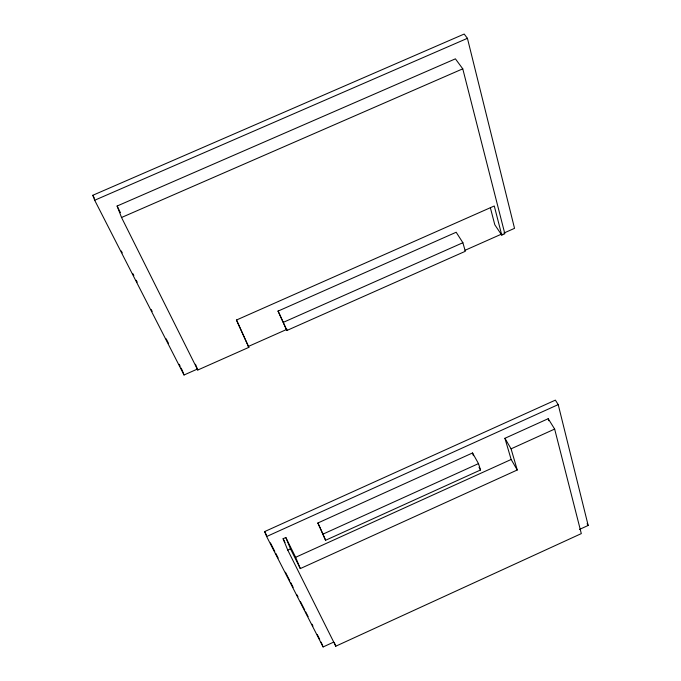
<?xml version="1.0" encoding="UTF-8"?>
<svg xmlns="http://www.w3.org/2000/svg" width="681" height="681" viewBox="0 0 681 681"><rect width="100%" height="100%" fill="white"/><g stroke="black" fill="none" stroke-linecap="round" stroke-linejoin="round"><path stroke-width="1.02" d="M579.497 529.435L588.171 525.451L558.216 404.608L555.373 400.13L264.662 531.58L266.637 536.526L323.109 646.95L333.716 642.089M335.784 646.201L581.31 533.606L554.649 429.073L548.205 418.696L504.919 438.292L511.15 459.479L517.254 469.992L300.304 568.592L290.489 548.852L285.816 537.505L283.1 538.739L287.748 550.095L335.784 646.201L334.252 642.506M285.816 537.505L295.639 557.296L511.15 459.479M266.637 536.526L558.216 404.608M317.874 522.991L472.537 452.959L478.488 463.608L480.522 469.984L325.586 540.28L317.874 522.991L320.291 528.201M287.748 550.095L290.489 548.852M322.768 534.219L478.488 463.608M517.254 469.992L511.073 448.83L554.649 429.073M278.095 311.098L456.176 232.247L462.884 242.725L465.319 251.289L286.88 330.481L278.095 311.098L286.88 330.481M283.407 322.3L462.884 242.725M503.838 233.089L514.53 228.339L467.43 38.315L464.178 34.05L92.829 195.277L94.676 200.248L184.032 374.993L197.643 368.957M248.19 346.527L287.067 329.272M464.953 250.344L501.888 233.949M490.363 207.722L494.798 224.773L501.761 235.115L504.834 233.753L462.765 68.824L455.402 58.838L117.106 206.028L121.533 217.494L197.762 370.03L248.854 347.353L236.554 319.985M94.676 200.248L467.43 38.315M121.533 217.494L462.765 68.824M587.099 523.689L588.171 525.451M504.919 438.292L511.073 448.83M479.041 467.319L480.522 469.984M92.829 195.277L94.276 198.111M121.295 250.991L122.257 252.881M132.872 273.651L133.842 275.541M136.251 280.266L137.213 282.147M151.208 309.532L152.169 311.421M166.164 338.806L168.573 343.53M179.188 364.301L180.159 366.191M181.12 368.08L182.082 369.97M264.662 531.58L266.594 535.36M270.451 542.919L274.801 551.423M275.762 553.312L278.18 558.037M285.424 572.21L289.765 580.714M290.736 582.604L293.145 587.328M297.01 594.888L297.972 596.777M300.389 601.502L304.73 610.014M305.701 611.904L308.11 616.628M311.975 624.188L312.945 626.077M317.286 634.581L319.704 639.306M117.106 206.028L120.409 212.659M283.1 538.739L284.981 542.519M248.854 347.353L236.409 320.053L494.27 205.985L501.761 235.115M320.7 529.069L325.586 540.28M295.639 557.296L300.304 568.592M321.151 642.14L323.109 646.95M195.456 364.241L197.762 370.03M182.414 370.805L184.032 374.993M472.537 452.959L473.423 455.691M548.205 418.696L548.733 420.747"/></g></svg>
